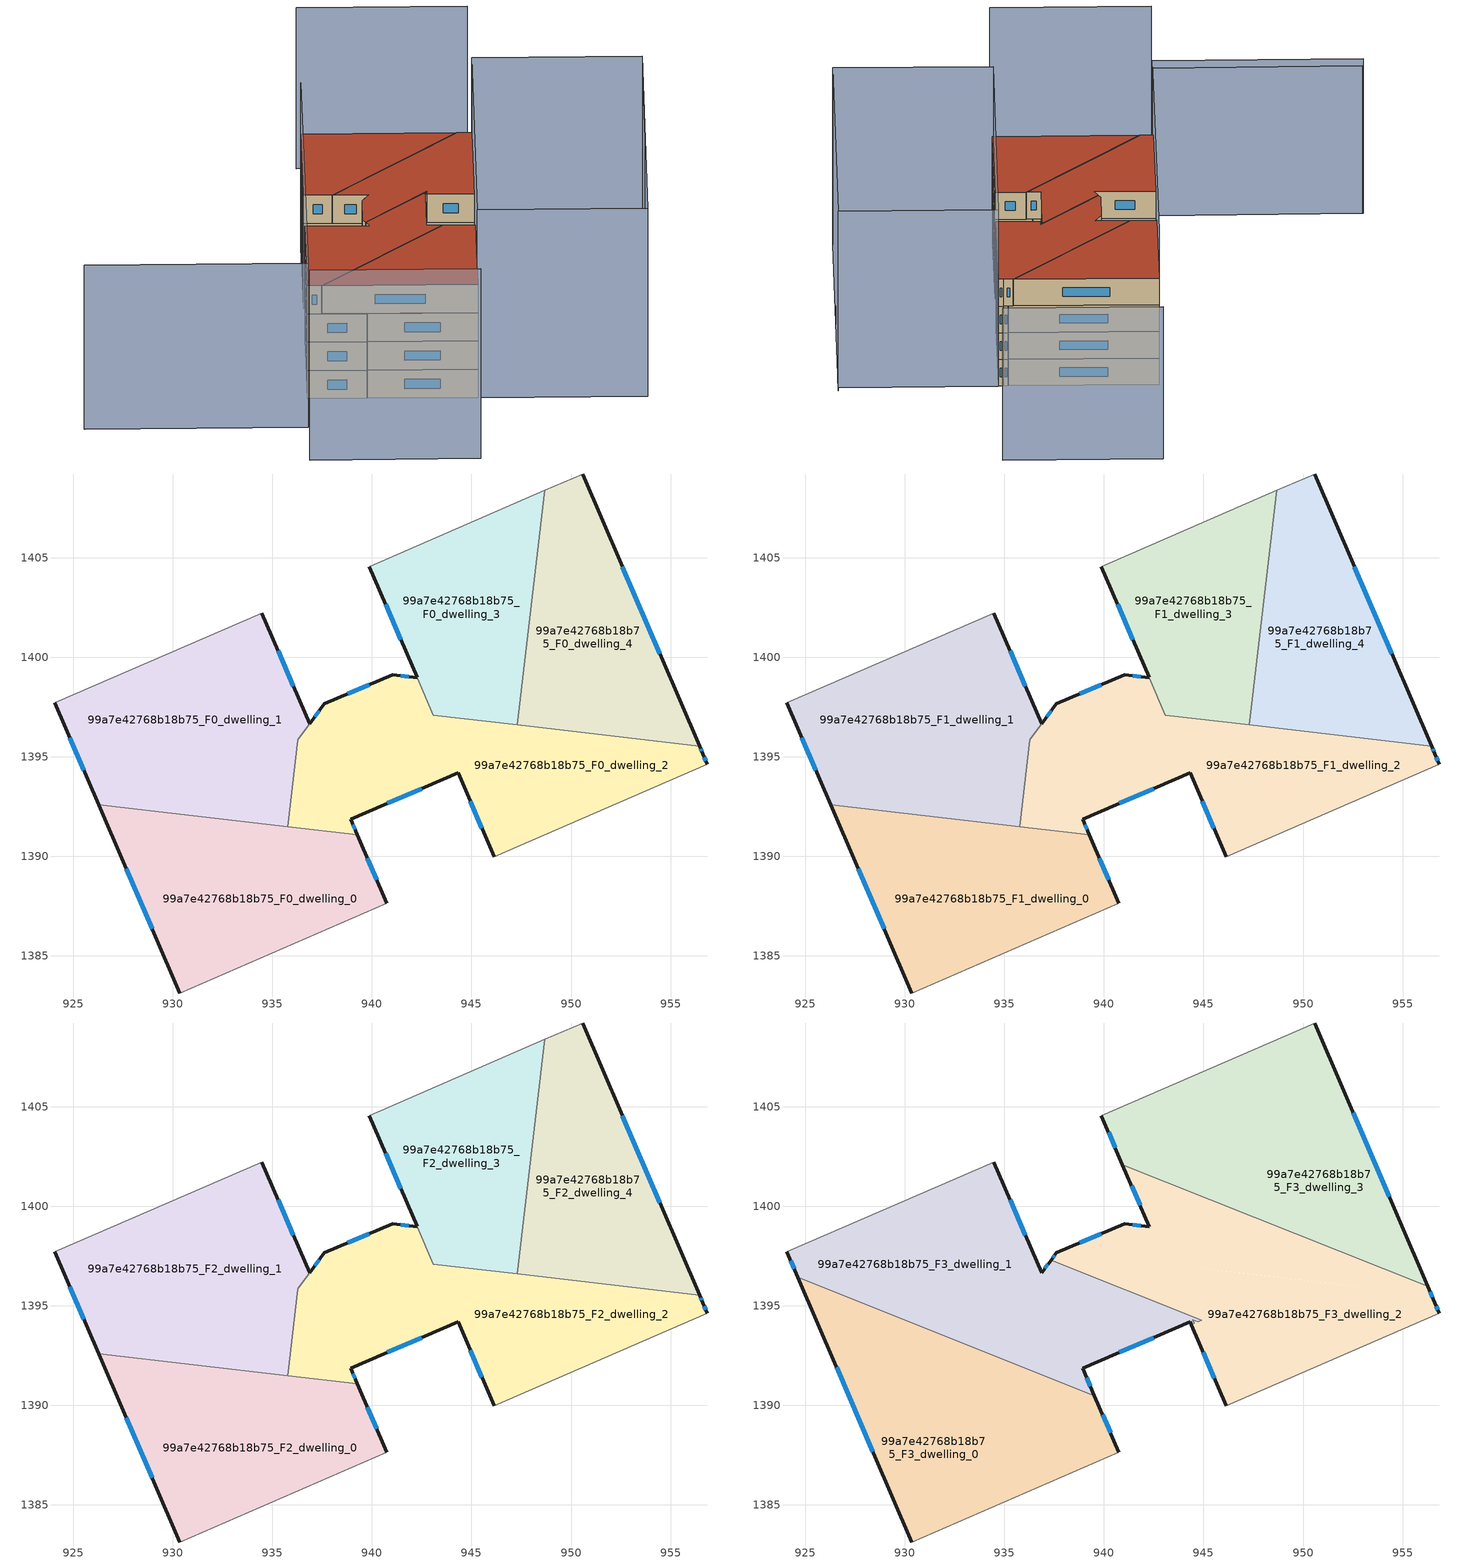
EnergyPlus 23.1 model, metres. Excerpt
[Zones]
99a7e42768b18b75_F0_dwelling_0
 floor ground (EU_floor_Construction): 939.27,1391.08 940.75,1387.64 930.35,1383.13 926.27,1392.59 z0
 wall outside (EU_wall_Construction): 940.75,1387.64 939.27,1391.08 / 926.27,1392.59 930.35,1383.13 z0:3
 wall adiabatic (EU_wall_Construction): 930.35,1383.13 940.75,1387.64 z0:3
 wall to 99a7e42768b18b75_F0_dwelling_1 (EU_wall_Construction): 935.76,1391.49 926.27,1392.59 z0:3
 wall to 99a7e42768b18b75_F0_dwelling_2 (EU_wall_Construction): 939.27,1391.08 935.76,1391.49 z0:3
 window (EU_Window_Construction): 940.24,1388.81 939.77,1389.91 / 927.66,1389.38 928.96,1386.35 z1.02:1.98
99a7e42768b18b75_F0_dwelling_1
 floor ground (EU_floor_Construction): 934.48,1402.21 936.87,1396.66 936.27,1395.84 935.76,1391.49 926.27,1392.59 924.08,1397.7 z0
 wall outside (EU_wall_Construction): 924.08,1397.7 926.27,1392.59 / 936.87,1396.66 934.48,1402.21 z0:3
 wall adiabatic (EU_wall_Construction): 934.48,1402.21 924.08,1397.7 z0:3
 wall to 99a7e42768b18b75_F0_dwelling_2 (EU_wall_Construction): 935.76,1391.49 936.27,1395.84 936.87,1396.66 z0:3
 window (EU_Window_Construction): 924.82,1395.96 925.53,1394.33 / 936.06,1398.55 935.29,1400.32 z1.02:1.98
99a7e42768b18b75_F0_dwelling_2
 floor ground (EU_floor_Construction): 956.45,1395.53 956.62,1395.14 956.83,1394.63 946.13,1389.99 944.33,1394.18 938.93,1391.86 939.27,1391.08 935.76,1391.49 936.27,1395.84 937.61,1397.66 941.04,1399.13 942.27,1398.98 943.08,1397.09 z0
 wall outside (EU_wall_Construction): 956.83,1394.63 956.62,1395.14 956.45,1395.53 / 939.27,1391.08 938.93,1391.86 944.33,1394.18 946.14,1389.99 / 942.27,1398.98 941.04,1399.13 937.61,1397.66 936.88,1396.66 z0:3
 wall adiabatic (EU_wall_Construction): 946.14,1389.99 956.83,1394.63 z0:3
 wall to 99a7e42768b18b75_F0_dwelling_3 (EU_wall_Construction): 943.08,1397.09 942.27,1398.98 / 947.3,1396.6 943.09,1397.09 z0:3
 wall to 99a7e42768b18b75_F0_dwelling_4 (EU_wall_Construction): 956.45,1395.53 947.3,1396.6 z0:3
 window (EU_Window_Construction): 956.57,1395.27 956.51,1395.4 / 956.76,1394.8 956.7,1394.97 / 944.95,1392.76 945.52,1391.42 / 940.77,1392.65 942.5,1393.39 / 939.16,1391.35 939.05,1391.6 / 937.36,1397.32 937.13,1397 / 939.87,1398.63 938.78,1398.16 / 941.85,1399.03 941.46,1399.08 z1.02:1.98
99a7e42768b18b75_F0_dwelling_3
 floor ground (EU_floor_Construction): 948.67,1408.37 947.3,1396.6 943.08,1397.09 939.87,1404.55 z0
 wall outside (EU_wall_Construction): 939.87,1404.55 942.27,1398.98 z0:3
 wall adiabatic (EU_wall_Construction): 948.67,1408.37 939.87,1404.55 z0:3
 wall to 99a7e42768b18b75_F0_dwelling_4 (EU_wall_Construction): 947.3,1396.6 948.67,1408.37 z0:3
 window (EU_Window_Construction): 940.69,1402.66 941.45,1400.88 z1.02:1.98
99a7e42768b18b75_F0_dwelling_4
 floor ground (EU_floor_Construction): 950.58,1409.2 956.45,1395.53 947.3,1396.6 948.67,1408.37 z0
 wall outside (EU_wall_Construction): 956.45,1395.53 950.58,1409.2 z0:3
 wall adiabatic (EU_wall_Construction): 950.58,1409.2 948.67,1408.37 z0:3
 window (EU_Window_Construction): 954.46,1400.18 952.58,1404.55 z1.02:1.98
99a7e42768b18b75_F1_dwelling_0
 floor to 99a7e42768b18b75_F0_dwelling_0 (EU_floor_Construction): 939.27,1391.08 940.75,1387.64 930.35,1383.13 926.27,1392.59 z3
 wall outside (EU_wall_Construction): 940.75,1387.64 939.27,1391.08 / 926.27,1392.59 930.35,1383.13 z3:6
 wall adiabatic (EU_wall_Construction): 930.35,1383.13 940.75,1387.64 z3:6
 wall to 99a7e42768b18b75_F1_dwelling_1 (EU_wall_Construction): 935.76,1391.49 926.27,1392.59 z3:6
 wall to 99a7e42768b18b75_F1_dwelling_2 (EU_wall_Construction): 939.27,1391.08 935.76,1391.49 z3:6
 window (EU_Window_Construction): 940.24,1388.81 939.77,1389.91 / 927.66,1389.38 928.96,1386.35 z4.02:4.98
99a7e42768b18b75_F1_dwelling_1
 floor to 99a7e42768b18b75_F0_dwelling_1 (EU_floor_Construction): 934.48,1402.21 936.87,1396.66 936.27,1395.84 935.76,1391.49 926.27,1392.59 924.08,1397.7 z3
 wall outside (EU_wall_Construction): 924.08,1397.7 926.27,1392.59 / 936.87,1396.66 934.48,1402.21 z3:6
 wall adiabatic (EU_wall_Construction): 934.48,1402.21 924.08,1397.7 z3:6
 wall to 99a7e42768b18b75_F1_dwelling_2 (EU_wall_Construction): 935.76,1391.49 936.27,1395.84 936.87,1396.66 z3:6
 window (EU_Window_Construction): 924.82,1395.96 925.53,1394.33 / 936.06,1398.55 935.29,1400.32 z4.02:4.98
99a7e42768b18b75_F1_dwelling_2
 floor to 99a7e42768b18b75_F0_dwelling_2 (EU_floor_Construction): 956.45,1395.53 956.62,1395.14 956.83,1394.63 946.13,1389.99 944.33,1394.18 938.93,1391.86 939.27,1391.08 935.76,1391.49 936.27,1395.84 937.61,1397.66 941.04,1399.13 942.27,1398.98 943.09,1397.09 z3
 wall outside (EU_wall_Construction): 956.83,1394.63 956.62,1395.14 956.45,1395.53 / 939.27,1391.08 938.93,1391.86 944.33,1394.18 946.14,1389.99 / 942.27,1398.98 941.04,1399.13 937.61,1397.66 936.88,1396.66 z3:6
 wall adiabatic (EU_wall_Construction): 946.14,1389.99 956.83,1394.63 z3:6
 wall to 99a7e42768b18b75_F1_dwelling_3 (EU_wall_Construction): 943.08,1397.09 942.27,1398.98 / 947.3,1396.6 943.09,1397.09 z3:6
 wall to 99a7e42768b18b75_F1_dwelling_4 (EU_wall_Construction): 956.45,1395.53 947.3,1396.6 z3:6
 window (EU_Window_Construction): 956.57,1395.27 956.51,1395.4 / 956.76,1394.8 956.7,1394.97 / 944.95,1392.76 945.52,1391.42 / 940.77,1392.65 942.5,1393.39 / 939.16,1391.35 939.05,1391.6 / 937.36,1397.32 937.13,1397 / 939.87,1398.63 938.78,1398.16 / 941.85,1399.03 941.46,1399.08 z4.02:4.98
99a7e42768b18b75_F1_dwelling_3
 floor to 99a7e42768b18b75_F0_dwelling_3 (EU_floor_Construction): 948.67,1408.37 947.3,1396.6 943.08,1397.09 939.87,1404.55 z3
 wall outside (EU_wall_Construction): 939.87,1404.55 942.27,1398.98 z3:6
 wall adiabatic (EU_wall_Construction): 948.67,1408.37 939.87,1404.55 z3:6
 wall to 99a7e42768b18b75_F1_dwelling_4 (EU_wall_Construction): 947.3,1396.6 948.67,1408.37 z3:6
 window (EU_Window_Construction): 940.69,1402.66 941.45,1400.88 z4.02:4.98
99a7e42768b18b75_F1_dwelling_4
 floor to 99a7e42768b18b75_F0_dwelling_4 (EU_floor_Construction): 950.58,1409.2 956.45,1395.53 947.3,1396.6 948.67,1408.37 z3
 wall outside (EU_wall_Construction): 956.45,1395.53 950.58,1409.2 z3:6
 wall adiabatic (EU_wall_Construction): 950.58,1409.2 948.67,1408.37 z3:6
 window (EU_Window_Construction): 954.46,1400.18 952.58,1404.55 z4.02:4.98
99a7e42768b18b75_F2_dwelling_0
 floor to 99a7e42768b18b75_F1_dwelling_0 (EU_floor_Construction): 939.27,1391.08 940.75,1387.64 930.35,1383.13 926.27,1392.59 z6
 wall outside (EU_wall_Construction): 940.75,1387.64 939.27,1391.08 / 926.27,1392.59 930.35,1383.13 z6:9
 wall adiabatic (EU_wall_Construction): 930.35,1383.13 940.75,1387.64 z6:9
 wall to 99a7e42768b18b75_F2_dwelling_1 (EU_wall_Construction): 935.76,1391.49 926.27,1392.59 z6:9
 wall to 99a7e42768b18b75_F2_dwelling_2 (EU_wall_Construction): 939.27,1391.08 935.76,1391.49 z6:9
 window (EU_Window_Construction): 940.24,1388.81 939.77,1389.91 / 927.66,1389.38 928.96,1386.35 z7.02:7.98
 ceiling adiabatic (EU_roof_Construction): 939.52,1390.49 937.53,1391.28 935.76,1391.49 z9
99a7e42768b18b75_F2_dwelling_1
 floor to 99a7e42768b18b75_F1_dwelling_1 (EU_floor_Construction): 934.48,1402.21 936.87,1396.66 936.27,1395.84 935.76,1391.49 926.27,1392.59 924.08,1397.7 z6
 wall outside (EU_wall_Construction): 924.08,1397.7 926.27,1392.59 / 936.87,1396.66 934.48,1402.21 z6:9
 wall adiabatic (EU_wall_Construction): 934.48,1402.21 924.08,1397.7 z6:9
 wall to 99a7e42768b18b75_F2_dwelling_2 (EU_wall_Construction): 935.76,1391.49 936.27,1395.84 936.87,1396.66 z6:9
 window (EU_Window_Construction): 924.82,1395.96 925.53,1394.33 / 936.06,1398.55 935.29,1400.32 z7.02:7.98
99a7e42768b18b75_F2_dwelling_2
 floor to 99a7e42768b18b75_F1_dwelling_2 (EU_floor_Construction): 956.45,1395.53 956.62,1395.14 956.83,1394.63 946.13,1389.99 944.33,1394.18 938.93,1391.86 939.27,1391.08 935.76,1391.49 936.27,1395.84 937.61,1397.66 941.04,1399.13 942.27,1398.98 943.09,1397.09 z6
 wall outside (EU_wall_Construction): 956.83,1394.63 956.62,1395.14 956.45,1395.53 / 939.27,1391.08 938.93,1391.86 944.33,1394.18 946.14,1389.99 / 942.27,1398.98 941.04,1399.13 937.61,1397.66 936.88,1396.66 z6:9
 wall adiabatic (EU_wall_Construction): 946.14,1389.99 956.83,1394.63 z6:9
 wall to 99a7e42768b18b75_F2_dwelling_3 (EU_wall_Construction): 943.08,1397.09 942.27,1398.98 / 947.3,1396.6 943.09,1397.09 z6:9
 wall to 99a7e42768b18b75_F2_dwelling_4 (EU_wall_Construction): 956.45,1395.53 947.3,1396.6 z6:9
 window (EU_Window_Construction): 956.57,1395.27 956.51,1395.4 / 956.76,1394.8 956.7,1394.97 / 944.95,1392.76 945.52,1391.42 / 940.77,1392.65 942.5,1393.39 / 939.16,1391.35 939.05,1391.6 / 937.36,1397.32 937.13,1397 / 939.87,1398.63 938.78,1398.16 / 941.85,1399.03 941.46,1399.08 z7.02:7.98
99a7e42768b18b75_F2_dwelling_3
 floor to 99a7e42768b18b75_F1_dwelling_3 (EU_floor_Construction): 948.67,1408.37 947.3,1396.6 943.08,1397.09 939.87,1404.55 z6
 wall outside (EU_wall_Construction): 939.87,1404.55 942.27,1398.98 z6:9
 wall adiabatic (EU_wall_Construction): 948.67,1408.37 939.87,1404.55 z6:9
 wall to 99a7e42768b18b75_F2_dwelling_4 (EU_wall_Construction): 947.3,1396.6 948.67,1408.37 z6:9
 window (EU_Window_Construction): 940.69,1402.66 941.45,1400.88 z7.02:7.98
99a7e42768b18b75_F2_dwelling_4
 floor to 99a7e42768b18b75_F1_dwelling_4 (EU_floor_Construction): 950.58,1409.2 956.45,1395.53 947.3,1396.6 948.67,1408.37 z6
 wall outside (EU_wall_Construction): 956.45,1395.53 950.58,1409.2 z6:9
 wall adiabatic (EU_wall_Construction): 950.58,1409.2 948.67,1408.37 z6:9
 window (EU_Window_Construction): 954.46,1400.18 952.58,1404.55 z7.02:7.98
99a7e42768b18b75_F3_dwelling_0
 floor to 99a7e42768b18b75_F2_dwelling_0 (EU_floor_Construction): 937.99,1390.9 930.35,1383.13 926.27,1392.59 935.76,1391.49 z9; 939.52,1390.49 940.75,1387.64 930.35,1383.13 937.99,1390.9 z9
 floor to 99a7e42768b18b75_F2_dwelling_2 (EU_floor_Construction): 937.53,1391.28 935.76,1391.49 935.82,1391.97 z9
 floor to 99a7e42768b18b75_F2_dwelling_1 (EU_floor_Construction): 935.82,1391.97 935.76,1391.49 926.27,1392.59 924.62,1396.43 z9
 floor adiabatic (EU_floor_Construction): 939.52,1390.49 937.99,1390.9 938.13,1391.04 z9; 938.13,1391.04 937.99,1390.9 935.76,1391.49 937.53,1391.28 z9
 wall outside (EU_wall_Construction): 940.75,1387.64 939.52,1390.49 / 924.62,1396.43 930.35,1383.13 z9:12
 wall adiabatic (EU_wall_Construction): 930.35,1383.13 940.75,1387.64 z9:12
 wall to 99a7e42768b18b75_F3_dwelling_1 (EU_wall_Construction): 939.52,1390.49 924.62,1396.43 z9:12
 window (EU_Window_Construction): 940.33,1388.61 939.94,1389.52 / 926.57,1391.91 928.4,1387.66 z10.02:10.98
 roof outside (EU_roof_Construction): 940.75,1387.64 939.52,1390.49 924.62,1396.43 930.35,1383.13 z12
99a7e42768b18b75_F3_dwelling_1
 floor to 99a7e42768b18b75_F2_dwelling_0 (EU_floor_Construction): 939.27,1391.08 939.52,1390.49 937.53,1391.28 z9
 floor to 99a7e42768b18b75_F2_dwelling_1 (EU_floor_Construction): 934.48,1402.21 936.87,1396.66 936.27,1395.84 935.82,1391.97 924.62,1396.43 924.08,1397.7 z9
 floor to 99a7e42768b18b75_F2_dwelling_2 (EU_floor_Construction): 944.91,1394.27 944.71,1394.19 944.45,1394.29 944.53,1394.11 944.39,1394.05 944.33,1394.18 938.93,1391.86 939.27,1391.08 937.53,1391.28 935.82,1391.97 936.27,1395.84 937.34,1397.29 z9
 wall outside (EU_wall_Construction): 939.52,1390.49 938.93,1391.86 944.33,1394.18 944.39,1394.05 / 924.08,1397.7 924.62,1396.43 / 937.34,1397.29 936.87,1396.66 934.48,1402.21 z9:12
 wall adiabatic (EU_wall_Construction): 934.48,1402.21 924.08,1397.7 z9:12
 wall to 99a7e42768b18b75_F3_dwelling_2 (EU_wall_Construction): 944.39,1394.05 944.53,1394.11 944.45,1394.29 944.71,1394.19 944.91,1394.27 937.34,1397.29 z9:12
 window (EU_Window_Construction): 940.77,1392.65 942.5,1393.39 / 939.32,1390.96 939.13,1391.39 / 924.26,1397.27 924.44,1396.86 / 936.06,1398.55 935.29,1400.32 / 937.18,1397.07 937.03,1396.87 z10.02:10.98
 roof outside (EU_roof_Construction): 944.39,1394.05 944.53,1394.11 944.45,1394.29 944.71,1394.19 944.91,1394.27 937.34,1397.29 936.87,1396.66 934.48,1402.21 924.08,1397.7 924.62,1396.43 939.52,1390.49 938.93,1391.86 944.33,1394.18 z12
99a7e42768b18b75_F3_dwelling_2
 floor to 99a7e42768b18b75_F2_dwelling_2 (EU_floor_Construction): 956.45,1395.53 956.62,1395.14 956.83,1394.63 946.13,1389.99 944.39,1394.05 944.53,1394.11 944.45,1394.29 944.71,1394.19 944.91,1394.27 937.34,1397.29 937.61,1397.66 941.04,1399.13 942.27,1398.98 943.08,1397.09 z9
 floor to 99a7e42768b18b75_F2_dwelling_4 (EU_floor_Construction): 956.26,1395.98 956.45,1395.53 947.3,1396.6 947.63,1399.42 z9
 floor to 99a7e42768b18b75_F2_dwelling_3 (EU_floor_Construction): 947.63,1399.42 947.3,1396.6 943.08,1397.09 940.93,1402.09 z9
 wall outside (EU_wall_Construction): 940.93,1402.09 942.27,1398.98 941.04,1399.13 937.61,1397.66 937.34,1397.29 / 956.83,1394.63 956.62,1395.14 956.26,1395.98 / 944.39,1394.05 946.14,1389.99 z9:12
 wall adiabatic (EU_wall_Construction): 946.14,1389.99 956.83,1394.63 z9:12
 wall to 99a7e42768b18b75_F3_dwelling_3 (EU_wall_Construction): 956.26,1395.98 940.93,1402.09 z9:12
 window (EU_Window_Construction): 937.52,1397.53 937.43,1397.41 / 939.87,1398.63 938.78,1398.16 / 941.85,1399.03 941.46,1399.08 / 941.39,1401.03 941.81,1400.04 / 956.5,1395.42 956.39,1395.69 / 956.76,1394.8 956.7,1394.97 / 944.99,1392.67 945.54,1391.37 z10.02:10.98
 roof outside (EU_roof_Construction): 956.83,1394.63 956.62,1395.14 956.26,1395.98 940.93,1402.09 942.27,1398.98 941.04,1399.13 937.61,1397.66 937.34,1397.29 944.91,1394.27 944.71,1394.19 944.45,1394.29 944.53,1394.11 944.39,1394.05 946.14,1389.99 z12
99a7e42768b18b75_F3_dwelling_3
 floor to 99a7e42768b18b75_F2_dwelling_3 (EU_floor_Construction): 948.67,1408.37 947.63,1399.42 940.93,1402.09 939.87,1404.55 z9
 floor to 99a7e42768b18b75_F2_dwelling_4 (EU_floor_Construction): 950.58,1409.2 956.26,1395.98 947.63,1399.42 948.67,1408.37 z9
 wall outside (EU_wall_Construction): 956.26,1395.98 950.58,1409.2 / 939.87,1404.55 940.93,1402.09 z9:12
 wall adiabatic (EU_wall_Construction): 950.58,1409.2 939.87,1404.55 z9:12
 window (EU_Window_Construction): 954.33,1400.48 952.51,1404.7 / 940.23,1403.72 940.57,1402.93 z10.02:10.98
 roof outside (EU_roof_Construction): 956.26,1395.98 950.58,1409.2 939.87,1404.55 940.93,1402.09 z12
shading: 950.03,1374.55 963.66,1380.41 z0:19.1; 913.41,1393.07 919.73,1378.51 z0:20.1; 936.55,1368.73 930.31,1383.2 / 930.31,1383.2 956.93,1394.67 / 956.93,1394.67 963.17,1380.2 / 963.17,1380.2 936.55,1368.73 z0:19.9; 910.92,1414.5 919.16,1395.62 z0:16.6; 970.53,1400.73 964.25,1415.24 z0:17.1; 950.64,1409.23 919.14,1395.56 / 919.14,1395.56 910.89,1414.59 z0:17.4
[Building]
EU S2 Campaign: North Axis=0; Terrain=City; Solar Distribution=FullExterior
[Site:Location]
Vienna: Latitude=48; Longitude=16.5; Time Zone=1; Elevation=183
[SizingPeriod:WeatherFileDays]
AnnualSizingPeriod: Begin Month=1; Begin Day of Month=1; End Month=12; End Day of Month=31; Day of Week for Start Day=Monday; Use Weather File Daylight Saving Period=No; Use Weather File Rain and Snow Indicators=No
[MATERIAL]
EU_InternalMass_Material: Roughness=MediumRough; Thickness=0.1; Conductivity=1; Density=1800; Specific Heat=900; Thermal Absorptance=0.9; Solar Absorptance=0.7; Visible Absorptance=0.7
[MATERIAL:NOMASS] Roughness=MediumRough; Thermal Absorptance=0.9; Solar Absorptance=0.7; Visible Absorptance=0.7
Name | Thermal Resistance
EU_wall_NoMass | 0.942466
EU_roof_NoMass | 0.551687
EU_floor_NoMass | 0.66527
[WINDOWMATERIAL:SIMPLEGLAZINGSYSTEM]
EU_Window_SimpleGlazing: UFactor=2.03367; Solar Heat Gain Coefficient=0.65; Visible Transmittance=0.65
[CONSTRUCTION]
EU_wall_Construction: EU_wall_NoMass
EU_roof_Construction: EU_roof_NoMass
EU_floor_Construction: EU_floor_NoMass
EU_Window_Construction: EU_Window_SimpleGlazing
EU_InternalMass_Construction: EU_InternalMass_Material
[ZONE] Type=1; Multiplier=1; Ceiling Height=autocalculate; Floor Area=autocalculate; Part of Total Floor Area=Yes
Name | Volume
99a7e42768b18b75_F0_dwelling_0; 99a7e42768b18b75_F1_dwelling_0; 99a7e42768b18b75_F2_dwelling_0 | 238.832
99a7e42768b18b75_F3_dwelling_0 | 298.884
99a7e42768b18b75_F0_dwelling_1; 99a7e42768b18b75_F1_dwelling_1; 99a7e42768b18b75_F2_dwelling_1 | 269.511
99a7e42768b18b75_F3_dwelling_1 | 299.115
99a7e42768b18b75_F0_dwelling_2 | 284.588
99a7e42768b18b75_F1_dwelling_2; 99a7e42768b18b75_F2_dwelling_2 | 284.593
99a7e42768b18b75_F3_dwelling_2 | 298.707
99a7e42768b18b75_F0_dwelling_3; 99a7e42768b18b75_F1_dwelling_3; 99a7e42768b18b75_F2_dwelling_3 | 192.516
99a7e42768b18b75_F3_dwelling_3 | 298.936
99a7e42768b18b75_F0_dwelling_4 | 210.236
99a7e42768b18b75_F1_dwelling_4; 99a7e42768b18b75_F2_dwelling_4 | 210.237
[INTERNALMASS] Construction=EU_InternalMass_Construction
Name | Zone or ZoneList | Surface Area
99a7e42768b18b75_F0_dwelling_0_EU_InternalMass | 99a7e42768b18b75_F0_dwelling_0 | 79.6105
99a7e42768b18b75_F0_dwelling_1_EU_InternalMass | 99a7e42768b18b75_F0_dwelling_1 | 89.8401
99a7e42768b18b75_F0_dwelling_2_EU_InternalMass | 99a7e42768b18b75_F0_dwelling_2 | 94.8638
99a7e42768b18b75_F0_dwelling_3_EU_InternalMass | 99a7e42768b18b75_F0_dwelling_3 | 64.1759
99a7e42768b18b75_F0_dwelling_4_EU_InternalMass | 99a7e42768b18b75_F0_dwelling_4 | 70.0789
99a7e42768b18b75_F1_dwelling_0_EU_InternalMass | 99a7e42768b18b75_F1_dwelling_0 | 79.6105
99a7e42768b18b75_F1_dwelling_1_EU_InternalMass | 99a7e42768b18b75_F1_dwelling_1 | 89.8401
99a7e42768b18b75_F1_dwelling_2_EU_InternalMass | 99a7e42768b18b75_F1_dwelling_2 | 94.8638
99a7e42768b18b75_F1_dwelling_3_EU_InternalMass | 99a7e42768b18b75_F1_dwelling_3 | 64.1759
99a7e42768b18b75_F1_dwelling_4_EU_InternalMass | 99a7e42768b18b75_F1_dwelling_4 | 70.0789
99a7e42768b18b75_F2_dwelling_0_EU_InternalMass | 99a7e42768b18b75_F2_dwelling_0 | 79.6105
99a7e42768b18b75_F2_dwelling_1_EU_InternalMass | 99a7e42768b18b75_F2_dwelling_1 | 89.8401
99a7e42768b18b75_F2_dwelling_2_EU_InternalMass | 99a7e42768b18b75_F2_dwelling_2 | 94.8638
99a7e42768b18b75_F2_dwelling_3_EU_InternalMass | 99a7e42768b18b75_F2_dwelling_3 | 64.1759
99a7e42768b18b75_F2_dwelling_4_EU_InternalMass | 99a7e42768b18b75_F2_dwelling_4 | 70.0789
99a7e42768b18b75_F3_dwelling_0_EU_InternalMass | 99a7e42768b18b75_F3_dwelling_0 | 99.6317
99a7e42768b18b75_F3_dwelling_1_EU_InternalMass | 99a7e42768b18b75_F3_dwelling_1 | 99.7048
99a7e42768b18b75_F3_dwelling_2_EU_InternalMass | 99a7e42768b18b75_F3_dwelling_2 | 99.5731
99a7e42768b18b75_F3_dwelling_3_EU_InternalMass | 99a7e42768b18b75_F3_dwelling_3 | 99.6455
[OTHEREQUIPMENT] Fuel Type=Electricity; Design Level Calculation Method=Watts/Area; Power per Zone Floor Area=1; Fraction Latent=0; Fraction Radiant=0; Fraction Lost=0; Carbon Dioxide Generation Rate=0; EndUse Subcategory=EU_Step8_InternalGains
Name | Zone or ZoneList or Space or SpaceList | Schedule
EU_Step8_InternalGain_99a7e42768b18b75_F0_dwelling_0_f000 | 99a7e42768b18b75_F0_dwelling_0 | EU_Step8_GainSchedule_99a7e42768b18b75_F0_dwelling_0_f000
EU_Step8_InternalGain_99a7e42768b18b75_F0_dwelling_1_f000 | 99a7e42768b18b75_F0_dwelling_1 | EU_Step8_GainSchedule_99a7e42768b18b75_F0_dwelling_1_f000
EU_Step8_InternalGain_99a7e42768b18b75_F0_dwelling_2_f000 | 99a7e42768b18b75_F0_dwelling_2 | EU_Step8_GainSchedule_99a7e42768b18b75_F0_dwelling_2_f000
EU_Step8_InternalGain_99a7e42768b18b75_F0_dwelling_3_f000 | 99a7e42768b18b75_F0_dwelling_3 | EU_Step8_GainSchedule_99a7e42768b18b75_F0_dwelling_3_f000
EU_Step8_InternalGain_99a7e42768b18b75_F0_dwelling_4_f000 | 99a7e42768b18b75_F0_dwelling_4 | EU_Step8_GainSchedule_99a7e42768b18b75_F0_dwelling_4_f000
EU_Step8_InternalGain_99a7e42768b18b75_F1_dwelling_0_f000 | 99a7e42768b18b75_F1_dwelling_0 | EU_Step8_GainSchedule_99a7e42768b18b75_F1_dwelling_0_f000
EU_Step8_InternalGain_99a7e42768b18b75_F1_dwelling_1_f000 | 99a7e42768b18b75_F1_dwelling_1 | EU_Step8_GainSchedule_99a7e42768b18b75_F1_dwelling_1_f000
EU_Step8_InternalGain_99a7e42768b18b75_F1_dwelling_2_f000 | 99a7e42768b18b75_F1_dwelling_2 | EU_Step8_GainSchedule_99a7e42768b18b75_F1_dwelling_2_f000
EU_Step8_InternalGain_99a7e42768b18b75_F1_dwelling_3_f000 | 99a7e42768b18b75_F1_dwelling_3 | EU_Step8_GainSchedule_99a7e42768b18b75_F1_dwelling_3_f000
EU_Step8_InternalGain_99a7e42768b18b75_F1_dwelling_4_f000 | 99a7e42768b18b75_F1_dwelling_4 | EU_Step8_GainSchedule_99a7e42768b18b75_F1_dwelling_4_f000
EU_Step8_InternalGain_99a7e42768b18b75_F2_dwelling_0_f000 | 99a7e42768b18b75_F2_dwelling_0 | EU_Step8_GainSchedule_99a7e42768b18b75_F2_dwelling_0_f000
EU_Step8_InternalGain_99a7e42768b18b75_F2_dwelling_1_f000 | 99a7e42768b18b75_F2_dwelling_1 | EU_Step8_GainSchedule_99a7e42768b18b75_F2_dwelling_1_f000
EU_Step8_InternalGain_99a7e42768b18b75_F2_dwelling_2_f000 | 99a7e42768b18b75_F2_dwelling_2 | EU_Step8_GainSchedule_99a7e42768b18b75_F2_dwelling_2_f000
EU_Step8_InternalGain_99a7e42768b18b75_F2_dwelling_3_f000 | 99a7e42768b18b75_F2_dwelling_3 | EU_Step8_GainSchedule_99a7e42768b18b75_F2_dwelling_3_f000
EU_Step8_InternalGain_99a7e42768b18b75_F2_dwelling_4_f000 | 99a7e42768b18b75_F2_dwelling_4 | EU_Step8_GainSchedule_99a7e42768b18b75_F2_dwelling_4_f000
EU_Step8_InternalGain_99a7e42768b18b75_F3_dwelling_0_f000 | 99a7e42768b18b75_F3_dwelling_0 | EU_Step8_GainSchedule_99a7e42768b18b75_F3_dwelling_0_f000
EU_Step8_InternalGain_99a7e42768b18b75_F3_dwelling_1_f000 | 99a7e42768b18b75_F3_dwelling_1 | EU_Step8_GainSchedule_99a7e42768b18b75_F3_dwelling_1_f000
EU_Step8_InternalGain_99a7e42768b18b75_F3_dwelling_2_f000 | 99a7e42768b18b75_F3_dwelling_2 | EU_Step8_GainSchedule_99a7e42768b18b75_F3_dwelling_2_f000
EU_Step8_InternalGain_99a7e42768b18b75_F3_dwelling_3_f000 | 99a7e42768b18b75_F3_dwelling_3 | EU_Step8_GainSchedule_99a7e42768b18b75_F3_dwelling_3_f000
[ZONEVENTILATION:DESIGNFLOWRATE] Schedule=EU_AlwaysOn; Design Flow Rate Calculation Method=AirChanges/Hour; Air Changes per Hour=0.530523; Ventilation Type=Natural; Fan Pressure Rise=0; Fan Total Efficiency=1; Constant Term Coefficient=1; Temperature Term Coefficient=0; Velocity Term Coefficient=0; Velocity Squared Term Coefficient=0; Minimum Indoor Temperature=-100; Maximum Indoor Temperature=100; Delta Temperature=-100; Minimum Outdoor Temperature=-100; Maximum Outdoor Temperature=100; Maximum Wind Speed=40
Name | Zone or ZoneList or Space or SpaceList
EU_ConstantAir_99a7e42768b18b75_F0_dwelling_0 | 99a7e42768b18b75_F0_dwelling_0
EU_ConstantAir_99a7e42768b18b75_F0_dwelling_1 | 99a7e42768b18b75_F0_dwelling_1
EU_ConstantAir_99a7e42768b18b75_F0_dwelling_2 | 99a7e42768b18b75_F0_dwelling_2
EU_ConstantAir_99a7e42768b18b75_F0_dwelling_3 | 99a7e42768b18b75_F0_dwelling_3
EU_ConstantAir_99a7e42768b18b75_F0_dwelling_4 | 99a7e42768b18b75_F0_dwelling_4
EU_ConstantAir_99a7e42768b18b75_F1_dwelling_0 | 99a7e42768b18b75_F1_dwelling_0
EU_ConstantAir_99a7e42768b18b75_F1_dwelling_1 | 99a7e42768b18b75_F1_dwelling_1
EU_ConstantAir_99a7e42768b18b75_F1_dwelling_2 | 99a7e42768b18b75_F1_dwelling_2
EU_ConstantAir_99a7e42768b18b75_F1_dwelling_3 | 99a7e42768b18b75_F1_dwelling_3
EU_ConstantAir_99a7e42768b18b75_F1_dwelling_4 | 99a7e42768b18b75_F1_dwelling_4
EU_ConstantAir_99a7e42768b18b75_F2_dwelling_0 | 99a7e42768b18b75_F2_dwelling_0
EU_ConstantAir_99a7e42768b18b75_F2_dwelling_1 | 99a7e42768b18b75_F2_dwelling_1
EU_ConstantAir_99a7e42768b18b75_F2_dwelling_2 | 99a7e42768b18b75_F2_dwelling_2
EU_ConstantAir_99a7e42768b18b75_F2_dwelling_3 | 99a7e42768b18b75_F2_dwelling_3
EU_ConstantAir_99a7e42768b18b75_F2_dwelling_4 | 99a7e42768b18b75_F2_dwelling_4
EU_ConstantAir_99a7e42768b18b75_F3_dwelling_0 | 99a7e42768b18b75_F3_dwelling_0
EU_ConstantAir_99a7e42768b18b75_F3_dwelling_1 | 99a7e42768b18b75_F3_dwelling_1
EU_ConstantAir_99a7e42768b18b75_F3_dwelling_2 | 99a7e42768b18b75_F3_dwelling_2
EU_ConstantAir_99a7e42768b18b75_F3_dwelling_3 | 99a7e42768b18b75_F3_dwelling_3
[HVACTEMPLATE:THERMOSTAT] Constant Heating Setpoint=20; Constant Cooling Setpoint=50
EU_HeatOnly_99a7e42768b18b75_F0_dwelling_0; EU_HeatOnly_99a7e42768b18b75_F0_dwelling_1; EU_HeatOnly_99a7e42768b18b75_F0_dwelling_2; EU_HeatOnly_99a7e42768b18b75_F0_dwelling_3; EU_HeatOnly_99a7e42768b18b75_F0_dwelling_4; EU_HeatOnly_99a7e42768b18b75_F1_dwelling_0; EU_HeatOnly_99a7e42768b18b75_F1_dwelling_1; EU_HeatOnly_99a7e42768b18b75_F1_dwelling_2; EU_HeatOnly_99a7e42768b18b75_F1_dwelling_3; EU_HeatOnly_99a7e42768b18b75_F1_dwelling_4; EU_HeatOnly_99a7e42768b18b75_F2_dwelling_0; EU_HeatOnly_99a7e42768b18b75_F2_dwelling_1; EU_HeatOnly_99a7e42768b18b75_F2_dwelling_2; EU_HeatOnly_99a7e42768b18b75_F2_dwelling_3; EU_HeatOnly_99a7e42768b18b75_F2_dwelling_4; EU_HeatOnly_99a7e42768b18b75_F3_dwelling_0; EU_HeatOnly_99a7e42768b18b75_F3_dwelling_1; EU_HeatOnly_99a7e42768b18b75_F3_dwelling_2; EU_HeatOnly_99a7e42768b18b75_F3_dwelling_3
[HVACTEMPLATE:ZONE:IDEALLOADSAIRSYSTEM] System Availability Schedule=EU_AlwaysOn; Maximum Heating Supply Air Temperature=50; Minimum Cooling Supply Air Temperature=13; Maximum Heating Supply Air Humidity Ratio=0.0156; Minimum Cooling Supply Air Humidity Ratio=0.0077; Heating Limit=NoLimit; Cooling Limit=NoLimit; Heating Availability Schedule=EU_AlwaysOn; Cooling Availability Schedule=EU_CoolingOff; Dehumidification Control Type=ConstantSensibleHeatRatio; Cooling Sensible Heat Ratio=0.7; Dehumidification Setpoint=60; Humidification Control Type=None; Humidification Setpoint=30; Outdoor Air Method=None; Outdoor Air Flow Rate per Person=0.00944; Outdoor Air Flow Rate per Zone Floor Area=0; Outdoor Air Flow Rate per Zone=0; Demand Controlled Ventilation Type=None; Outdoor Air Economizer Type=NoEconomizer; Heat Recovery Type=None; Sensible Heat Recovery Effectiveness=0.7; Latent Heat Recovery Effectiveness=0.65
Name | Template Thermostat
99a7e42768b18b75_F0_dwelling_0 | EU_HeatOnly_99a7e42768b18b75_F0_dwelling_0
99a7e42768b18b75_F0_dwelling_1 | EU_HeatOnly_99a7e42768b18b75_F0_dwelling_1
99a7e42768b18b75_F0_dwelling_2 | EU_HeatOnly_99a7e42768b18b75_F0_dwelling_2
99a7e42768b18b75_F0_dwelling_3 | EU_HeatOnly_99a7e42768b18b75_F0_dwelling_3
99a7e42768b18b75_F0_dwelling_4 | EU_HeatOnly_99a7e42768b18b75_F0_dwelling_4
99a7e42768b18b75_F1_dwelling_0 | EU_HeatOnly_99a7e42768b18b75_F1_dwelling_0
99a7e42768b18b75_F1_dwelling_1 | EU_HeatOnly_99a7e42768b18b75_F1_dwelling_1
99a7e42768b18b75_F1_dwelling_2 | EU_HeatOnly_99a7e42768b18b75_F1_dwelling_2
99a7e42768b18b75_F1_dwelling_3 | EU_HeatOnly_99a7e42768b18b75_F1_dwelling_3
99a7e42768b18b75_F1_dwelling_4 | EU_HeatOnly_99a7e42768b18b75_F1_dwelling_4
99a7e42768b18b75_F2_dwelling_0 | EU_HeatOnly_99a7e42768b18b75_F2_dwelling_0
99a7e42768b18b75_F2_dwelling_1 | EU_HeatOnly_99a7e42768b18b75_F2_dwelling_1
99a7e42768b18b75_F2_dwelling_2 | EU_HeatOnly_99a7e42768b18b75_F2_dwelling_2
99a7e42768b18b75_F2_dwelling_3 | EU_HeatOnly_99a7e42768b18b75_F2_dwelling_3
99a7e42768b18b75_F2_dwelling_4 | EU_HeatOnly_99a7e42768b18b75_F2_dwelling_4
99a7e42768b18b75_F3_dwelling_0 | EU_HeatOnly_99a7e42768b18b75_F3_dwelling_0
99a7e42768b18b75_F3_dwelling_1 | EU_HeatOnly_99a7e42768b18b75_F3_dwelling_1
99a7e42768b18b75_F3_dwelling_2 | EU_HeatOnly_99a7e42768b18b75_F3_dwelling_2
99a7e42768b18b75_F3_dwelling_3 | EU_HeatOnly_99a7e42768b18b75_F3_dwelling_3
[SIZING:ZONE] Zone Cooling Design Supply Air Temperature Input Method=SupplyAirTemperature; Zone Cooling Design Supply Air Temperature=13; Zone Heating Design Supply Air Temperature Input Method=SupplyAirTemperature; Zone Heating Design Supply Air Temperature=50; Zone Cooling Design Supply Air Humidity Ratio=0.008; Zone Heating Design Supply Air Humidity Ratio=0.008; Cooling Design Air Flow Method=DesignDay; Cooling Design Air Flow Rate=0; Cooling Minimum Air Flow per Zone Floor Area=0.000762; Cooling Minimum Air Flow=0; Cooling Minimum Air Flow Fraction=0.2; Heating Design Air Flow Method=DesignDay; Heating Design Air Flow Rate=0; Heating Maximum Air Flow per Zone Floor Area=0.002032; Heating Maximum Air Flow=0.141576; Heating Maximum Air Flow Fraction=0.3; Account for Dedicated Outdoor Air System=No; Dedicated Outdoor Air System Control Strategy=NeutralSupplyAir; Dedicated Outdoor Air Low Setpoint Temperature for Design=autosize; Dedicated Outdoor Air High Setpoint Temperature for Design=autosize; Zone Load Sizing Method=Sensible Load Only No Latent Load; Zone Latent Cooling Design Supply Air Humidity Ratio Input Method=HumidityRatioDifference; Zone Cooling Design Supply Air Humidity Ratio Difference=0.005; Zone Latent Heating Design Supply Air Humidity Ratio Input Method=HumidityRatioDifference; Zone Humidification Design Supply Air Humidity Ratio Difference=0.005
99a7e42768b18b75_F0_dwelling_0; 99a7e42768b18b75_F0_dwelling_1; 99a7e42768b18b75_F0_dwelling_2; 99a7e42768b18b75_F0_dwelling_3; 99a7e42768b18b75_F0_dwelling_4; 99a7e42768b18b75_F1_dwelling_0; 99a7e42768b18b75_F1_dwelling_1; 99a7e42768b18b75_F1_dwelling_2; 99a7e42768b18b75_F1_dwelling_3; 99a7e42768b18b75_F1_dwelling_4; 99a7e42768b18b75_F2_dwelling_0; 99a7e42768b18b75_F2_dwelling_1; 99a7e42768b18b75_F2_dwelling_2; 99a7e42768b18b75_F2_dwelling_3; 99a7e42768b18b75_F2_dwelling_4; 99a7e42768b18b75_F3_dwelling_0; 99a7e42768b18b75_F3_dwelling_1; 99a7e42768b18b75_F3_dwelling_2; 99a7e42768b18b75_F3_dwelling_3
[SCHEDULE:CONSTANT]
Name | Hourly Value
EU_AlwaysOn | 1
EU_CoolingOff | 0
[SCHEDULE:FILE] Column Number=1; Rows to Skip at Top=0; Number of Hours of Data=8760; Column Separator=Comma; Interpolate to Timestep=No; Minutes per Item=60; Adjust Schedule for Daylight Savings=Yes
Name | File
EU_Step8_GainSchedule_99a7e42768b18b75_F0_dwelling_0_f000 | ../../schedules/99a7e42768b18b75/99a7e42768b18b75_F0_dwelling_0_f000_gain.csv
EU_Step8_GainSchedule_99a7e42768b18b75_F0_dwelling_1_f000 | ../../schedules/99a7e42768b18b75/99a7e42768b18b75_F0_dwelling_1_f000_gain.csv
EU_Step8_GainSchedule_99a7e42768b18b75_F0_dwelling_2_f000 | ../../schedules/99a7e42768b18b75/99a7e42768b18b75_F0_dwelling_2_f000_gain.csv
EU_Step8_GainSchedule_99a7e42768b18b75_F0_dwelling_3_f000 | ../../schedules/99a7e42768b18b75/99a7e42768b18b75_F0_dwelling_3_f000_gain.csv
EU_Step8_GainSchedule_99a7e42768b18b75_F0_dwelling_4_f000 | ../../schedules/99a7e42768b18b75/99a7e42768b18b75_F0_dwelling_4_f000_gain.csv
EU_Step8_GainSchedule_99a7e42768b18b75_F1_dwelling_0_f000 | ../../schedules/99a7e42768b18b75/99a7e42768b18b75_F1_dwelling_0_f000_gain.csv
EU_Step8_GainSchedule_99a7e42768b18b75_F1_dwelling_1_f000 | ../../schedules/99a7e42768b18b75/99a7e42768b18b75_F1_dwelling_1_f000_gain.csv
EU_Step8_GainSchedule_99a7e42768b18b75_F1_dwelling_2_f000 | ../../schedules/99a7e42768b18b75/99a7e42768b18b75_F1_dwelling_2_f000_gain.csv
EU_Step8_GainSchedule_99a7e42768b18b75_F1_dwelling_3_f000 | ../../schedules/99a7e42768b18b75/99a7e42768b18b75_F1_dwelling_3_f000_gain.csv
EU_Step8_GainSchedule_99a7e42768b18b75_F1_dwelling_4_f000 | ../../schedules/99a7e42768b18b75/99a7e42768b18b75_F1_dwelling_4_f000_gain.csv
EU_Step8_GainSchedule_99a7e42768b18b75_F2_dwelling_0_f000 | ../../schedules/99a7e42768b18b75/99a7e42768b18b75_F2_dwelling_0_f000_gain.csv
EU_Step8_GainSchedule_99a7e42768b18b75_F2_dwelling_1_f000 | ../../schedules/99a7e42768b18b75/99a7e42768b18b75_F2_dwelling_1_f000_gain.csv
EU_Step8_GainSchedule_99a7e42768b18b75_F2_dwelling_2_f000 | ../../schedules/99a7e42768b18b75/99a7e42768b18b75_F2_dwelling_2_f000_gain.csv
EU_Step8_GainSchedule_99a7e42768b18b75_F2_dwelling_3_f000 | ../../schedules/99a7e42768b18b75/99a7e42768b18b75_F2_dwelling_3_f000_gain.csv
EU_Step8_GainSchedule_99a7e42768b18b75_F2_dwelling_4_f000 | ../../schedules/99a7e42768b18b75/99a7e42768b18b75_F2_dwelling_4_f000_gain.csv
EU_Step8_GainSchedule_99a7e42768b18b75_F3_dwelling_0_f000 | ../../schedules/99a7e42768b18b75/99a7e42768b18b75_F3_dwelling_0_f000_gain.csv
EU_Step8_GainSchedule_99a7e42768b18b75_F3_dwelling_1_f000 | ../../schedules/99a7e42768b18b75/99a7e42768b18b75_F3_dwelling_1_f000_gain.csv
EU_Step8_GainSchedule_99a7e42768b18b75_F3_dwelling_2_f000 | ../../schedules/99a7e42768b18b75/99a7e42768b18b75_F3_dwelling_2_f000_gain.csv
EU_Step8_GainSchedule_99a7e42768b18b75_F3_dwelling_3_f000 | ../../schedules/99a7e42768b18b75/99a7e42768b18b75_F3_dwelling_3_f000_gain.csv
